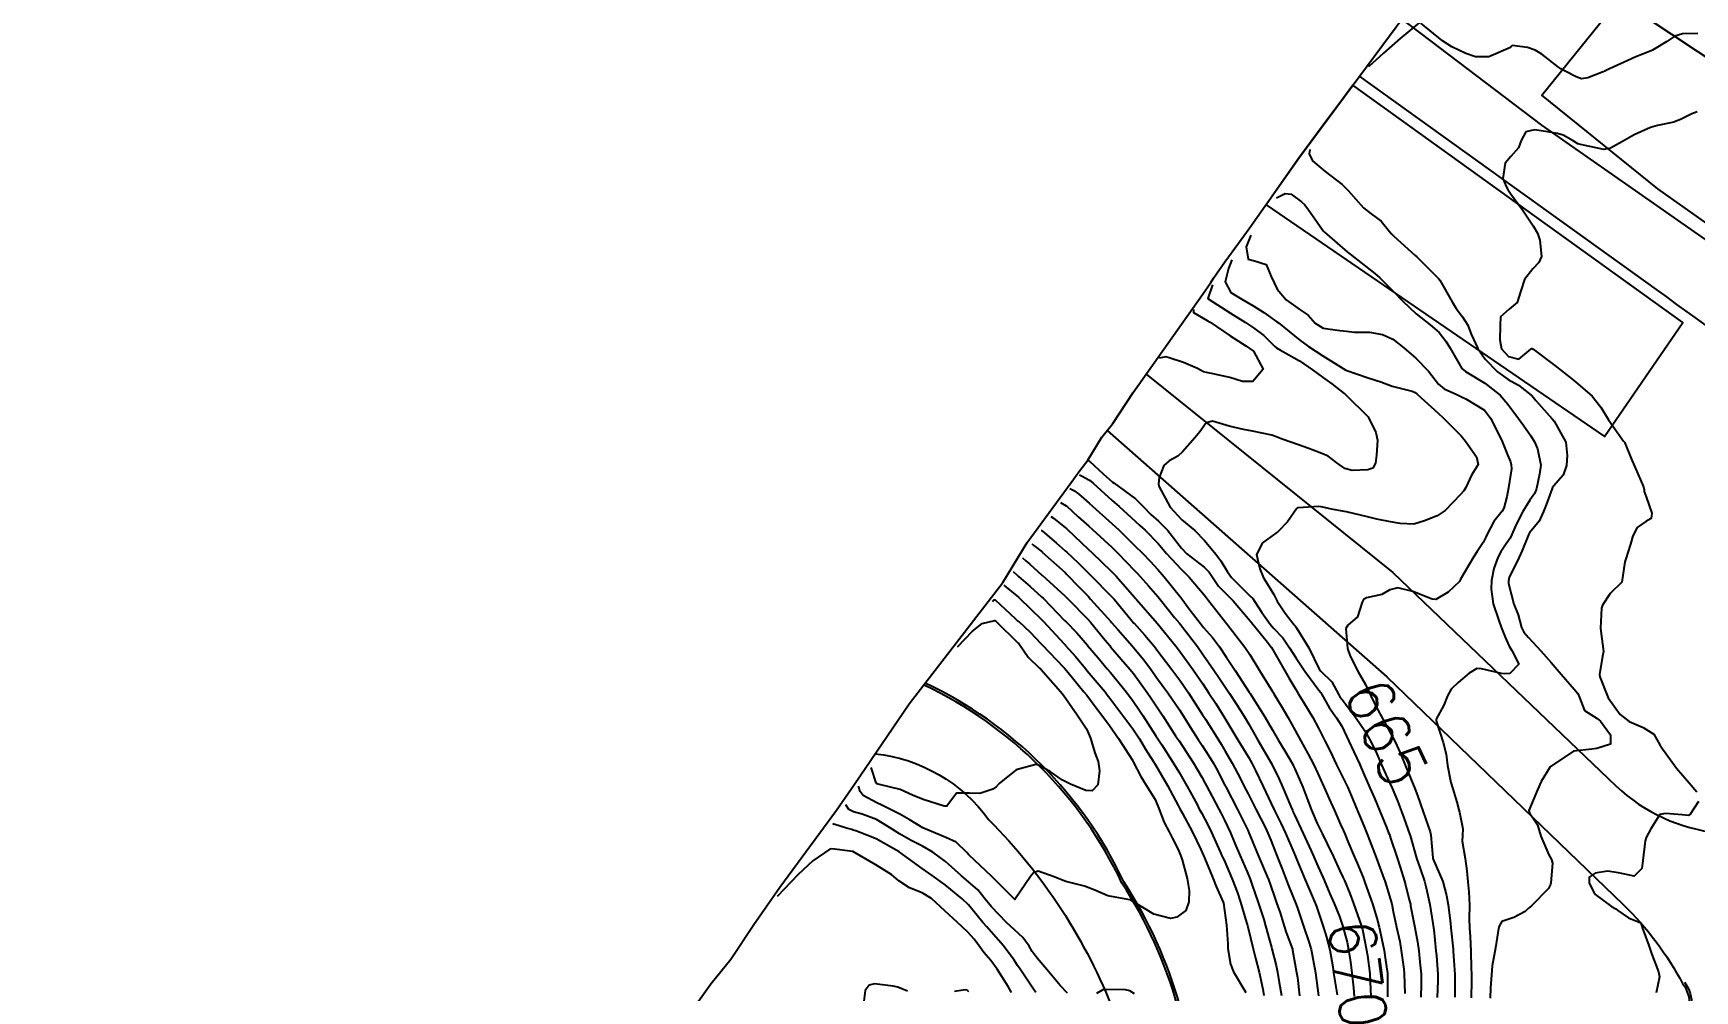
# Model space of a CAD drawing. Header units: metres. Extents: x 292545 to 299085, y 7450245 to 7463078.
# Drawn here: x 295626.1 to 295769.3, y 7459249.3 to 7459331.9 of the extents above; entities that cross this region are included whole.
import ezdxf
from ezdxf.enums import TextEntityAlignment as Align

# ---------------------------------------------------------------- set-up
doc = ezdxf.new("R2010")
doc.units = ezdxf.units.M
for name, color, linetype in [('Area', 45, 'Continuous'), ('Area Verde e Lazer', 94, 'Continuous'), ('Cotas', 45, 'Continuous'), ('Curvas de Nivel 1m', 11, 'Continuous'), ('Curvas de Nivel 5m', 15, 'Continuous'), ('Edificações', 30, 'Continuous'), ('Vias Primárias', 230, 'Continuous')]:
    doc.layers.add(name, color=color, linetype=linetype)
doc.styles.add('Style-STANDARD', font='STANDARD.shx')

msp = doc.modelspace()

# ---------------------------------------------------------------- linework, layer by layer
at = {"layer": 'Area'}
msp.add_polyline3d([(295678.02, 7459240.74, 674.31), (295684.52, 7459249.92, 674.34), (295686.27, 7459252.05, 674.36), (295688.23, 7459255.04, 674.39), (295690.48, 7459258.25, 674.57), (295695.38, 7459264.89, 676.34), (295696.92, 7459267.15, 686.13), (295701.64, 7459274.07, 700.7), (295709.7, 7459284.55, 676.47), (295711.79, 7459287.99, 673.69), (295715.58, 7459293.16, 669.59), (295716.35, 7459294.19, 668.82), (295717.03, 7459295.08, 667.67), (295718.24, 7459297.08, 667.28), (295719.18, 7459298.24, 667.21), (295720.94, 7459300.93, 667.29), (295726.91, 7459309.39, 668.21), (295727.63, 7459310.41, 672.16), (295727.86, 7459310.79, 673.55), (295728.83, 7459312.2, 671.25), (295730.02, 7459313.8, 675.45), (295730.95, 7459315.07, 676.53), (295735.27, 7459321.22, 666.43), (295744.93, 7459334.23, 663.4)], dxfattribs=at)
at = {"layer": 'Area Verde e Lazer', "elevation": 667.25}
msp.add_lwpolyline([(295768.3, 7459249.95, -0.357826), (295768.12, 7459246.21), (295757.22, 7459230.55), (295721.7, 7459179.28), (295709.04, 7459161.3), (295678.37, 7459117.31), (295658.09, 7459079.29), (295650.21, 7459060.65), (295643.82, 7459041.3), (295650.03, 7459062.99), (295654.32, 7459076.64), (295660.72, 7459091.85), (295697.44, 7459171.83), (295705.3, 7459185.68), (295718.22, 7459207.82, 0.12587), (295726.4, 7459236.47, 0.151991), (295720.14, 7459258.72, 0.173646), (295703.02, 7459275.86, 9.727857)], format="xyb", dxfattribs=at)
at = {"layer": 'Curvas de Nivel 1m', "flags": 128}
for points, elevation in [([(295745.63, 7459332.82), (295743.94, 7459331.46), (295742.51, 7459330.18), (295741.22, 7459329.01)], 663), ([(295769.62, 7459331.88), (295768.28, 7459331.86), (295767.62, 7459331.65), (295766.93, 7459331.21), (295765.85, 7459330.54), (295765.7, 7459330.44), (295765.6, 7459330.39), (295764.27, 7459329.88), (295763.59, 7459329.55), (295761.69, 7459328.69), (295761.58, 7459328.65), (295761.54, 7459328.63), (295761.45, 7459328.59), (295760.12, 7459328.06), (295759.58, 7459327.99), (295759.11, 7459328.14), (295758.17, 7459328.63), (295757.79, 7459328.85), (295757.59, 7459328.99), (295756.16, 7459330.09), (295755.6, 7459330.44), (295754.94, 7459330.67), (295753.61, 7459330.85), (295753.53, 7459330.76), (295753.46, 7459330.68), (295751.59, 7459329.86), (295750.45, 7459329.87), (295749.6, 7459330.17), (295748.41, 7459330.74), (295747.61, 7459331.25), (295745.73, 7459332.78)], 663), ([(295769.54, 7459325.12), (295769.08, 7459324.96), (295768.18, 7459324.51), (295767.53, 7459324.24), (295766.12, 7459323.94), (295765.53, 7459323.79), (295764.12, 7459323.16), (295763.52, 7459322.81), (295763.12, 7459322.57), (295762.09, 7459322), (295761.5, 7459321.89), (295759.89, 7459322.22), (295759.51, 7459322.3), (295759.26, 7459322.36), (295758.85, 7459322.62), (295757.99, 7459323.11), (295757.52, 7459323.27), (295756.32, 7459323.45), (295755.52, 7459323.57), (295754.79, 7459323.4), (295754.38, 7459322.67), (295754.16, 7459322.02), (295753.5, 7459321.29), (295752.99, 7459320.69), (295752.8, 7459319.37), (295753.08, 7459318.69), (295753.22, 7459318.44), (295753.46, 7459318.08), (295754.49, 7459316.67), (295755.42, 7459315.29), (295755.78, 7459314.66), (295756, 7459314.06), (295756.14, 7459312.65), (295755.9, 7459312.14), (295755.38, 7459311.58), (295754.66, 7459310.67), (295754.34, 7459309.69), (295754.03, 7459308.68), (295753.34, 7459308.11), (295752.59, 7459307.44), (295752.58, 7459306.7), (295752.55, 7459305.46), (295752.7, 7459304.7), (295753.29, 7459304.03), (295754.17, 7459303.8), (295755.22, 7459304.66), (295755.3, 7459304.71), (295755.43, 7459304.66), (295757.28, 7459303.26), (295758.08, 7459302.63), (295758.74, 7459302.09), (295759.26, 7459301.68), (295760.51, 7459300.6), (295761.24, 7459299.65), (295761.9, 7459298.58), (295763.2, 7459296.74), (295763.28, 7459296.65), (295763.32, 7459296.57), (295763.85, 7459295.22), (295764.14, 7459294.56), (295764.92, 7459292.78), (295764.98, 7459292.54), (295764.99, 7459292.38), (295765.15, 7459291.92), (295765.64, 7459290.53), (295765.6, 7459290.06), (295765.12, 7459289.8), (295764.39, 7459289.28), (295764, 7459288.56), (295763.81, 7459287.84), (295763.39, 7459286.57), (295763.32, 7459286.32), (295763.06, 7459284.57), (295762.04, 7459283.59), (295761.38, 7459282.59), (295761.31, 7459282.31), (295761.22, 7459280.59), (295761.26, 7459280.34), (295761.49, 7459278.58), (295761.39, 7459278.19), (295761.13, 7459276.59), (295761.16, 7459276.39), (295761.88, 7459274.58), (295762.92, 7459273.16), (295763.7, 7459272.56), (295764.91, 7459272.02), (295765.83, 7459271.46), (295766.34, 7459270.53), (295766.56, 7459270.2), (295766.89, 7459269.77), (295767.76, 7459268.51), (295768.85, 7459267.26), (295769.53, 7459266.49)], 662), ([(295736.17, 7459321.89), (295736.11, 7459321.5), (295736.4, 7459320.89), (295737.48, 7459319.98), (295738.94, 7459318.86), (295739.46, 7459318.35), (295740.79, 7459316.84), (295741.44, 7459316.32), (295742.31, 7459315.7), (295743.02, 7459314.81), (295743.2, 7459314.6), (295743.41, 7459314.41), (295745.22, 7459312.78), (295745.39, 7459312.61), (295747.27, 7459310.76), (295747.37, 7459310.62), (295748.44, 7459308.74), (295748.78, 7459308.18), (295749.33, 7459307.44), (295749.79, 7459306.73), (295750.08, 7459305.96), (295750.65, 7459304.72), (295751.29, 7459303.8), (295752.33, 7459302.7), (295753.27, 7459302.05), (295754.15, 7459301.56), (295755.25, 7459300.7), (295755.29, 7459300.66), (295755.66, 7459300.24), (295757.06, 7459298.64), (295757.22, 7459298.44), (295758.22, 7459296.63), (295758.34, 7459295.48), (295758.28, 7459294.63), (295758.01, 7459293.79), (295757.16, 7459292.85), (295757.07, 7459292.73), (295757.04, 7459292.64), (295756.54, 7459291.24), (295756.3, 7459290.65), (295755.93, 7459289.84), (295755.11, 7459288.82), (295755.02, 7459288.66), (295754.47, 7459287.3), (295754.17, 7459286.67), (295753.36, 7459284.98), (295753.28, 7459284.69), (295753.29, 7459284.45), (295753.76, 7459282.68), (295754.11, 7459281.76), (295754.42, 7459280.67), (295754.6, 7459280.26), (295755, 7459279.78), (295756.07, 7459278.65), (295756.98, 7459277.63), (295757.83, 7459276.63), (295758.95, 7459275.33), (295759.28, 7459274.95), (295759.4, 7459274.61), (295759.83, 7459273.51), (295760.92, 7459272.82), (295761.21, 7459272.59), (295762.09, 7459271.39), (295762.08, 7459270.58), (295760.89, 7459270.21), (295760.46, 7459270.17), (295758.89, 7459270), (295756.87, 7459268.64), (295756.12, 7459267.38), (295755.78, 7459266.66), (295755.04, 7459264.88), (295755.1, 7459264.67), (295755.78, 7459263.63), (295756.07, 7459262.65), (295756.78, 7459261.04), (295757, 7459260.64), (295757.07, 7459260.34), (295756.94, 7459258.64), (295756.91, 7459258.48), (295756.75, 7459258.16), (295755.26, 7459256.66), (295754.99, 7459256.41), (295754.73, 7459256.16), (295753.75, 7459255.65), (295752.71, 7459255.29), (295752.49, 7459254.91), (295752.44, 7459254.69), (295752.2, 7459253.19), (295752.11, 7459252.7), (295751.89, 7459251.47), (295751.82, 7459250.7), (295751.75, 7459249.59), (295751.7, 7459248.7)], 663), ([(295733.3, 7459317.7), (295734.05, 7459318.1), (295734.56, 7459318.02), (295735.45, 7459317.37), (295735.7, 7459317.15), (295735.9, 7459316.89), (295736.53, 7459315.98), (295737.31, 7459314.87), (295737.42, 7459314.75), (295738.28, 7459313.99), (295739.4, 7459313.04), (295739.63, 7459312.85), (295741.38, 7459311.51), (295741.76, 7459311.2), (295742.19, 7459310.82), (295743.36, 7459309.66), (295744.18, 7459308.79), (295745.33, 7459307.7), (295746.55, 7459306.77), (295747.32, 7459306.09), (295747.9, 7459305.34), (295748.26, 7459304.75), (295749.28, 7459302.99), (295749.58, 7459302.73), (295751.26, 7459301.74), (295752.57, 7459300.7), (295753.24, 7459299.92), (295754.14, 7459298.68), (295754.6, 7459298.05), (295755.21, 7459297.2), (295755.54, 7459296.66), (295755.79, 7459296.06), (295756.07, 7459294.65), (295755.95, 7459293.87), (295755.69, 7459292.65), (295755.55, 7459292.25), (295755.14, 7459291.65), (295754.52, 7459290.67), (295753.92, 7459289.48), (295753.57, 7459288.68), (295753.42, 7459288.37), (295753.1, 7459287.87), (295752.62, 7459287.17), (295752.38, 7459286.7), (295752.03, 7459285.74), (295751.82, 7459284.7), (295751.79, 7459283.96), (295751.98, 7459282.7), (295752.45, 7459281.26), (295752.67, 7459280.69), (295753, 7459279.81), (295753.36, 7459279.05), (295753.58, 7459278.68), (295754.17, 7459277.48), (295753.4, 7459276.68), (295752.96, 7459276.66), (295752.69, 7459276.69), (295750.97, 7459277.09), (295750.56, 7459277.12), (295749.9, 7459276.73), (295748.95, 7459275.9), (295748.36, 7459275.34), (295748.04, 7459274.75), (295747.73, 7459273.96), (295747.05, 7459272.76), (295747.06, 7459272.62), (295747.66, 7459270.75), (295747.92, 7459269.72), (295748.03, 7459268.75), (295748.32, 7459267.28), (295748.48, 7459266.74), (295748.83, 7459265.6), (295749.02, 7459264.93), (295749.08, 7459264.74), (295749.35, 7459263.28), (295749.32, 7459262.73), (295749.3, 7459262.22), (295749.55, 7459260.73), (295749.71, 7459259.67), (295749.79, 7459258.72), (295749.87, 7459257.85), (295749.92, 7459256.72), (295749.89, 7459255.55), (295749.93, 7459254.72), (295749.98, 7459254.01), (295750.04, 7459252.72), (295750.08, 7459251.3), (295750.11, 7459250.72), (295750.11, 7459250.18), (295750.07, 7459248.72)], 664), ([(295729.43, 7459312.36), (295729.15, 7459311.62), (295728.87, 7459310.48), (295729.35, 7459309.54), (295730.31, 7459308.96), (295731.34, 7459308.36), (295732.21, 7459307.82), (295733.32, 7459307.03), (295733.46, 7459306.92), (295735.31, 7459305.44), (295736.05, 7459304.89), (295737.29, 7459304.08), (295739.27, 7459302.85), (295741.27, 7459302.16), (295742.3, 7459301.85), (295743.26, 7459301.46), (295744.98, 7459301.05), (295745.25, 7459300.92), (295745.41, 7459300.78), (295747.23, 7459299.13), (295747.66, 7459298.75), (295748.44, 7459297.97), (295749.21, 7459297.18), (295749.59, 7459296.73), (295750.53, 7459295.38), (295750.67, 7459294.72), (295750.11, 7459293.78), (295749.62, 7459292.73), (295749.44, 7459292.44), (295749.15, 7459292.12), (295747.84, 7459290.75), (295747.13, 7459290.29), (295746.04, 7459289.85), (295745.12, 7459289.58), (295743.95, 7459289.63), (295743.12, 7459289.78), (295741.95, 7459290), (295741.13, 7459290.19), (295739.34, 7459290.64), (295739.13, 7459290.67), (295738.97, 7459290.7), (295738.04, 7459290.87), (295737.28, 7459291.02), (295737.13, 7459291.06), (295736.93, 7459291.09), (295735.13, 7459290.98), (295735.08, 7459290.96), (295735.02, 7459290.9), (295734.25, 7459289.78), (295733.41, 7459288.92), (295733.24, 7459288.79), (295733.11, 7459288.71), (295732.08, 7459287.96), (295731.57, 7459286.94), (295731.86, 7459285.72), (295732.17, 7459284.93), (295732.52, 7459284.39), (295733.05, 7459283.51), (295733.34, 7459282.92), (295734.05, 7459281.89), (295734.81, 7459280.9), (295734.9, 7459280.79), (295735.01, 7459280.62), (295736.07, 7459278.89), (295736.97, 7459277.05), (295737.11, 7459276.88), (295738.05, 7459275.96), (295738.66, 7459274.85), (295738.76, 7459274.67), (295738.94, 7459274.44), (295740.17, 7459272.84), (295740.91, 7459271.74), (295741.43, 7459270.82), (295741.93, 7459269.77), (295742.34, 7459268.82), (295742.86, 7459267.65), (295743.25, 7459266.8), (295743.73, 7459265.7), (295744.08, 7459264.79), (295744.27, 7459264.25), (295744.79, 7459262.78), (295744.8, 7459262.72), (295745.36, 7459260.77), (295745.68, 7459259.86), (295746.04, 7459258.77), (295746.19, 7459258.21), (295746.5, 7459256.76), (295746.71, 7459255.49), (295746.82, 7459254.76), (295746.84, 7459254.62), (295747.04, 7459252.76), (295747.08, 7459252.35), (295747.2, 7459250.75), (295747.21, 7459250.19), (295747.14, 7459248.75)], 666), ([(295727.78, 7459310.21), (295727.37, 7459309.04), (295727.4, 7459308.99), (295729.33, 7459307.77), (295730.61, 7459306.96), (295731.32, 7459306.51), (295732.21, 7459305.84), (295733.13, 7459304.92), (295733.3, 7459304.77), (295733.64, 7459304.58), (295735.28, 7459303.65), (295736.41, 7459302.89), (295737.27, 7459302.24), (295738.05, 7459301.66), (295739.13, 7459300.85), (295739.2, 7459300.79), (295739.25, 7459300.74), (295741.18, 7459298.83), (295741.23, 7459298.76), (295741.86, 7459297.47), (295741.99, 7459296.82), (295741.9, 7459295.53), (295741.83, 7459294.82), (295741.6, 7459294.4), (295741.17, 7459294.26), (295739.82, 7459294.2), (295739.18, 7459294.36), (295738.49, 7459294.86), (295737.76, 7459295.44), (295737.19, 7459295.67), (295735.98, 7459296.11), (295735.2, 7459296.41), (295733.77, 7459296.91), (295733.21, 7459297.13), (295732.9, 7459297.23), (295731.21, 7459297.58), (295730.44, 7459297.73), (295729.22, 7459298.03), (295727.77, 7459298.44), (295727.22, 7459298.31), (295726.67, 7459297.54), (295726.26, 7459297), (295725.19, 7459295.81), (295724.78, 7459295.43), (295724.05, 7459295.03), (295723.58, 7459294.63), (295723.17, 7459293.6), (295723.12, 7459293.04), (295723.16, 7459292.84), (295724.14, 7459291.03), (295725.12, 7459289.95), (295726.26, 7459289.01), (295727.1, 7459288.16), (295728.07, 7459286.99), (295728.5, 7459286.4), (295729.07, 7459285.45), (295729.4, 7459284.97), (295731.05, 7459283.34), (295731.24, 7459283.15), (295731.39, 7459282.94), (295732.02, 7459281.95), (295732.75, 7459280.93), (295733.01, 7459280.63), (295733.84, 7459279.76), (295734.41, 7459278.91), (295734.98, 7459278), (295735.73, 7459276.89), (295736.95, 7459275.25), (295737.11, 7459275.04), (295737.21, 7459274.88), (295737.82, 7459273.75), (295738.46, 7459272.86), (295738.91, 7459272.14), (295739.52, 7459270.84), (295739.95, 7459269.92), (295740.47, 7459268.84), (295740.6, 7459268.56), (295740.86, 7459267.94), (295741.34, 7459266.83), (295741.73, 7459265.93), (295742.21, 7459264.82), (295742.81, 7459263.36), (295742.96, 7459262.96), (295743.02, 7459262.81), (295743.12, 7459262.48), (295743.68, 7459260.8), (295743.95, 7459259.98), (295744.32, 7459258.79), (295744.41, 7459258.45), (295744.74, 7459257.17), (295744.81, 7459256.87), (295744.83, 7459256.79), (295744.85, 7459256.66), (295745.21, 7459254.78), (295745.45, 7459253.54), (295745.56, 7459252.78), (295745.66, 7459251.78), (295745.76, 7459250.77), (295745.77, 7459249.9), (295745.74, 7459248.77)], 667), ([(295726.13, 7459308.07), (295726.14, 7459307.82), (295727.32, 7459307.13), (295727.58, 7459306.99), (295729.31, 7459305.8), (295730.66, 7459304.96), (295731.3, 7459304.49), (295732.14, 7459302.94), (295731.26, 7459301.86), (295730.36, 7459301.86), (295729.27, 7459302.23), (295727.69, 7459302.56), (295727.27, 7459302.64), (295727, 7459302.72), (295726.48, 7459303), (295725.28, 7459303.52), (295724.13, 7459303.88), (295723.76, 7459303.99), (295723.18, 7459303.89)], 668), ([(295717.12, 7459295.03), (295717.18, 7459294.99), (295718.35, 7459293.92), (295719.16, 7459293.19), (295719.3, 7459293.09), (295721.14, 7459291.75), (295721.83, 7459291.06), (295722.47, 7459290.39), (295723.12, 7459289.84), (295723.93, 7459289.03), (295725.09, 7459287.51), (295725.56, 7459287.02), (295727.07, 7459285.85), (295727.5, 7459285.43), (295727.77, 7459284.99), (295728.29, 7459284.22), (295729.05, 7459283.48), (295729.57, 7459282.96), (295731.02, 7459281.22), (295731.24, 7459280.95), (295732.39, 7459279.54), (295732.86, 7459278.93), (295732.99, 7459278.73), (295734.02, 7459276.91), (295734.37, 7459276.32), (295734.95, 7459275.31), (295735.19, 7459274.9), (295735.62, 7459274.21), (295736.42, 7459272.89), (295736.91, 7459271.97), (295737.46, 7459270.87), (295737.94, 7459269.92), (295738.45, 7459268.86), (295738.86, 7459268.02), (295739.25, 7459267.25), (295739.44, 7459266.85), (295739.88, 7459265.81), (295740.28, 7459264.84), (295740.44, 7459264.45), (295740.81, 7459263.56), (295741.11, 7459262.83), (295741.31, 7459262.31), (295741.88, 7459260.82), (295742.55, 7459259.02), (295742.62, 7459258.81), (295742.75, 7459258.44), (295743.13, 7459257.19), (295743.22, 7459256.81), (295743.36, 7459256.17), (295743.65, 7459254.8), (295743.92, 7459253.57), (295744.05, 7459252.8), (295744.27, 7459251.18), (295744.3, 7459250.79), (295744.35, 7459249.08)], 668), ([(295716.3, 7459293.83), (295716.48, 7459293.74), (295717.17, 7459293.35), (295717.48, 7459293.11), (295719.14, 7459291.6), (295719.74, 7459291.08), (295721.12, 7459289.82), (295721.51, 7459289.46), (295721.97, 7459289.06), (295723.1, 7459287.9), (295723.81, 7459287.03), (295725.07, 7459285.69), (295725.76, 7459285.01), (295727.05, 7459283.48), (295727.26, 7459283.21), (295727.43, 7459282.99), (295729.01, 7459280.97), (295730.56, 7459278.95), (295730.98, 7459278.33), (295731.83, 7459276.94), (295732.94, 7459275.13), (295733.02, 7459275.01), (295733.07, 7459274.93), (295733.78, 7459273.77), (295734.28, 7459272.91), (295734.91, 7459271.78), (295735.39, 7459270.89), (295736.03, 7459269.74), (295736.48, 7459268.88), (295736.86, 7459268.06), (295737.39, 7459266.87), (295737.83, 7459265.87), (295738.28, 7459264.87), (295738.81, 7459263.68), (295739.06, 7459263.11), (295739.17, 7459262.85), (295739.44, 7459262.21), (295740.02, 7459260.84), (295740.25, 7459260.32), (295740.76, 7459259.09), (295740.86, 7459258.83), (295740.92, 7459258.66), (295741.56, 7459256.82), (295741.94, 7459255.59), (295742.14, 7459254.82), (295742.55, 7459252.95), (295742.58, 7459252.81), (295742.67, 7459252.16), (295742.86, 7459250.81), (295742.87, 7459250.59), (295742.86, 7459248.81)], 669), ([(295714.66, 7459291.43), (295715.15, 7459291.16), (295715.18, 7459291.14), (295716.21, 7459290.21), (295717.12, 7459289.39), (295717.42, 7459289.11), (295719.09, 7459287.59), (295719.61, 7459287.08), (295721.07, 7459285.55), (295721.3, 7459285.3), (295721.53, 7459285.06), (295722.25, 7459284.24), (295723.05, 7459283.32), (295723.28, 7459283.04), (295724.51, 7459281.53), (295724.94, 7459281.02), (295725.01, 7459280.92), (295726.47, 7459279.01), (295726.98, 7459278.31), (295727.89, 7459276.99), (295728.32, 7459276.34), (295728.95, 7459275.4), (295729.24, 7459274.97), (295729.85, 7459274.05), (295730.54, 7459272.95), (295730.91, 7459272.31), (295731.68, 7459270.94), (295732.87, 7459268.93), (295733.52, 7459267.58), (295733.82, 7459266.92), (295734.52, 7459265.22), (295734.66, 7459264.9), (295734.71, 7459264.79), (295734.82, 7459264.55), (295735.6, 7459262.89), (295736.28, 7459261.39), (295736.5, 7459260.88), (295736.77, 7459260.27), (295737.39, 7459258.87), (295737.9, 7459257.7), (295738.27, 7459256.86), (295738.72, 7459255.73), (295739.01, 7459254.86), (295739.37, 7459253.53), (295739.5, 7459252.85), (295739.66, 7459251.83), (295739.79, 7459250.84), (295739.92, 7459249.57), (295739.99, 7459248.84)], 671), ([(295713.84, 7459290.23), (295714.06, 7459290.09), (295715.11, 7459289.25), (295715.18, 7459289.2), (295715.24, 7459289.14), (295717.09, 7459287.38), (295717.37, 7459287.11), (295719.07, 7459285.5), (295719.46, 7459285.09), (295721.05, 7459283.28), (295721.14, 7459283.17), (295721.23, 7459283.07), (295723.01, 7459281.04), (295724.64, 7459279.02), (295724.99, 7459278.57), (295726.12, 7459277.01), (295726.95, 7459275.8), (295727.26, 7459275.31), (295727.47, 7459274.99), (295728.05, 7459274.1), (295728.75, 7459272.97), (295728.92, 7459272.7), (295729.97, 7459270.96), (295730.88, 7459269.46), (295731.17, 7459268.95), (295731.48, 7459268.33), (295732.14, 7459266.94), (295732.83, 7459265.48), (295733.1, 7459264.93), (295733.67, 7459263.77), (295734.07, 7459262.91), (295734.78, 7459261.25), (295734.93, 7459260.9), (295735.04, 7459260.62), (295735.75, 7459258.89), (295736.55, 7459257.07), (295736.63, 7459256.88), (295736.73, 7459256.6), (295737.32, 7459254.87), (295737.6, 7459253.96), (295737.88, 7459252.87), (295738.14, 7459251.39), (295738.22, 7459250.86), (295738.52, 7459248.98)], 672), ([(295712.21, 7459287.85), (295712.37, 7459287.72), (295713.08, 7459287.18), (295713.1, 7459287.16), (295715.07, 7459285.39), (295715.19, 7459285.27), (295715.32, 7459285.14), (295716.18, 7459284.25), (295717.05, 7459283.35), (295717.27, 7459283.11), (295719.01, 7459281.16), (295719.07, 7459281.09), (295719.61, 7459280.48), (295720.86, 7459279.07), (295720.99, 7459278.91), (295721.82, 7459277.9), (295722.46, 7459277.05), (295722.96, 7459276.35), (295723.92, 7459275.03), (295724.93, 7459273.55), (295725.27, 7459273.02), (295725.88, 7459272.04), (295726.54, 7459271), (295726.89, 7459270.47), (295727.47, 7459269.59), (295727.83, 7459268.99), (295728.2, 7459268.31), (295728.85, 7459267.03), (295728.89, 7459266.97), (295728.92, 7459266.9), (295729.94, 7459264.96), (295730.81, 7459263.18), (295730.91, 7459262.95), (295730.99, 7459262.76), (295731.74, 7459260.94), (295732.5, 7459259.19), (295732.6, 7459258.93), (295732.75, 7459258.52), (295733.15, 7459257.33), (295733.29, 7459256.92), (295733.6, 7459256.04), (295733.96, 7459254.91), (295734.14, 7459254.35), (295734.67, 7459252.9), (295734.68, 7459252.83), (295735.03, 7459250.9), (295735.09, 7459250.46), (295735.28, 7459248.89)], 674), ([(295713.02, 7459289.03), (295713.04, 7459289.02), (295713.11, 7459288.96), (295714.29, 7459287.95), (295715.08, 7459287.27), (295715.23, 7459287.14), (295716.19, 7459286.24), (295717.07, 7459285.36), (295717.31, 7459285.11), (295719.05, 7459283.36), (295719.29, 7459283.09), (295720.75, 7459281.34), (295720.98, 7459281.07), (295721.01, 7459281.03), (295721.95, 7459280), (295722.75, 7459279.04), (295722.86, 7459278.91), (295722.99, 7459278.74), (295724.28, 7459277.03), (295724.95, 7459276.11), (295725.71, 7459275.01), (295726.92, 7459273.13), (295726.98, 7459273.05), (295727.01, 7459273), (295727.17, 7459272.75), (295728.28, 7459270.98), (295728.51, 7459270.6), (295728.88, 7459269.99), (295729.47, 7459268.96), (295730.15, 7459267.67), (295730.51, 7459266.95), (295730.84, 7459266.32), (295731.55, 7459264.94), (295732.31, 7459263.44), (295732.54, 7459262.93), (295732.79, 7459262.31), (295733.34, 7459260.92), (295733.75, 7459259.91), (295734.14, 7459258.91), (295734.3, 7459258.46), (295734.74, 7459257.4), (295734.94, 7459256.9), (295735.07, 7459256.55), (295735.63, 7459254.89), (295736.1, 7459253.47), (295736.27, 7459252.88), (295736.66, 7459250.88), (295736.9, 7459248.88)], 673), ([(295710.59, 7459285.48), (295710.99, 7459285.12), (295711.06, 7459285.06), (295712.07, 7459284.19), (295713.04, 7459283.31), (295713.2, 7459283.16), (295715.01, 7459281.27), (295715.15, 7459281.14), (295716.07, 7459280.19), (295716.99, 7459279.13), (295717.01, 7459279.11), (295717.91, 7459278.04), (295718.71, 7459277.09), (295718.97, 7459276.78), (295720.36, 7459275.08), (295720.94, 7459274.31), (295721.44, 7459273.57), (295721.78, 7459273.06), (295722.9, 7459271.3), (295723.07, 7459271.04), (295723.4, 7459270.53), (295724.37, 7459269.03), (295724.86, 7459268.22), (295725.57, 7459267.01), (295726.44, 7459265.39), (295726.64, 7459265), (295726.82, 7459264.67), (295727.4, 7459263.58), (295727.69, 7459262.99), (295728.45, 7459261.3), (295728.59, 7459260.97), (295728.65, 7459260.85), (295728.77, 7459260.6), (295729.48, 7459258.96), (295729.92, 7459257.78), (295730.18, 7459256.96), (295730.71, 7459255.2), (295730.78, 7459254.95), (295730.81, 7459254.84), (295731.28, 7459252.94), (295731.48, 7459252.13), (295731.79, 7459250.94), (295732.12, 7459249.45), (295732.21, 7459248.93)], 676), ([(295709.78, 7459284.3), (295709.98, 7459284.13), (295711.04, 7459283.26), (295711.08, 7459283.23), (295711.13, 7459283.19), (295713.02, 7459281.37), (295713.22, 7459281.16), (295714.99, 7459279.24), (295715.04, 7459279.19), (295715.09, 7459279.14), (295715.99, 7459278.13), (295716.82, 7459277.12), (295716.97, 7459276.93), (295718.51, 7459275.1), (295718.71, 7459274.86), (295718.94, 7459274.56), (295720.06, 7459273.08), (295720.91, 7459271.93), (295721.47, 7459271.06), (295722, 7459270.17), (295722.72, 7459269.04), (295722.78, 7459268.95), (295722.87, 7459268.8), (295723.9, 7459267.03), (295724.83, 7459265.3), (295724.97, 7459265.02), (295725.16, 7459264.68), (295726.05, 7459263.01), (295726.78, 7459261.52), (295727.01, 7459261), (295727.53, 7459259.75), (295727.83, 7459258.98), (295728.08, 7459258.32), (295728.7, 7459256.97), (295728.73, 7459256.87), (295728.97, 7459254.97), (295729.09, 7459253.37), (295729.11, 7459252.97), (295729.32, 7459251.62), (295729.58, 7459250.97), (295730.64, 7459249.17)], 677), ([(295708.8, 7459282.9), (295708.9, 7459283), (295708.96, 7459283.05), (295709.04, 7459283.04), (295710.78, 7459281.43), (295711.01, 7459281.21), (295711.04, 7459281.19), (295712.07, 7459280.24), (295712.99, 7459279.27), (295713.1, 7459279.16), (295714.97, 7459277.2), (295715, 7459277.17), (295715.03, 7459277.14), (295715.33, 7459276.78), (295716.69, 7459275.12), (295716.94, 7459274.81), (295717.67, 7459273.85), (295718.24, 7459273.1), (295718.91, 7459272.19), (295719.68, 7459271.08), (295720.87, 7459269.21), (295720.93, 7459269.12), (295720.95, 7459269.07), (295721.61, 7459267.8), (295722.07, 7459267.05), (295722.83, 7459265.81), (295723.16, 7459265.04), (295723.62, 7459263.85), (295724.05, 7459263.03), (295724.3, 7459262.53), (295724.78, 7459261.58), (295725.03, 7459261.02), (295725.17, 7459260.61), (295725.6, 7459259.01), (295725.77, 7459257.98), (295725.75, 7459257.01), (295725.48, 7459256.26), (295724.71, 7459255.66), (295724.17, 7459255.57), (295722.72, 7459255.92), (295720.83, 7459257.07), (295720.73, 7459257.13), (295720.64, 7459257.16), (295718.74, 7459257.5), (295717.63, 7459257.99), (295716.75, 7459258.35), (295715.14, 7459258.75), (295714.75, 7459258.88), (295714.13, 7459259.15), (295712.76, 7459259.65), (295712.38, 7459259.54), (295712.1, 7459259.17), (295710.73, 7459257.19), (295708.75, 7459259.19), (295706.78, 7459261.04), (295706.6, 7459261.24), (295705.68, 7459262.13), (295704.8, 7459262.54), (295703.01, 7459263.28), (295702.8, 7459263.39), (295701.63, 7459264.11), (295700.82, 7459264.57), (295699.28, 7459265.33), (295698.83, 7459265.53), (295697.66, 7459266.17), (295697.42, 7459266.51), (295697.26, 7459266.97)], 678), ([(295705.79, 7459278.99), (295707.08, 7459280.34), (295707.91, 7459281.01), (295709.01, 7459281.25), (295709.09, 7459281.21), (295710.99, 7459279.34), (295711.07, 7459279.27), (295711.13, 7459279.19), (295711.89, 7459278.09), (295712.87, 7459277.16), (295712.97, 7459277.07), (295714.68, 7459275.14), (295714.94, 7459274.81), (295716.11, 7459273.13), (295716.91, 7459271.93), (295717.25, 7459271.11), (295717.62, 7459269.85), (295717.91, 7459269.1), (295718.04, 7459268.28), (295717.89, 7459267.1), (295717.4, 7459266.56), (295716.85, 7459266.61), (295715.55, 7459267.13), (295714.86, 7459267.5), (295713.81, 7459268.2), (295712.87, 7459268.76), (295712.55, 7459268.85), (295710.86, 7459268.39), (295709.4, 7459267.2), (295709.13, 7459266.92), (295708.85, 7459266.71), (295707.72, 7459266.34), (295706.84, 7459266.36), (295705.72, 7459266.36), (295704.89, 7459265.26), (295704.82, 7459265.24), (295704.66, 7459265.26), (295702.83, 7459265.81), (295701.93, 7459266.2), (295700.84, 7459266.67), (295699.06, 7459267.12), (295698.85, 7459267.18), (295698.78, 7459267.26), (295698.41, 7459268.42), (295698.35, 7459268.58)], 679), ([(295715.29, 7459249.13), (295714.64, 7459249.77), (295713.5, 7459251.15), (295712.67, 7459252.14), (295712.24, 7459252.72), (295711.98, 7459253.17), (295711.44, 7459253.93), (295710.7, 7459254.58), (295710.01, 7459255.2), (295708.72, 7459256.56), (295708.19, 7459257.22), (295707.54, 7459258.02), (295706.75, 7459258.73), (295706.14, 7459259.25), (295704.77, 7459260.47), (295703.67, 7459261.27), (295702.79, 7459261.79), (295701.8, 7459262.3), (295700.8, 7459262.85), (295700.08, 7459263.32), (295698.81, 7459264.09), (295697.59, 7459264.57), (295696.82, 7459264.76), (295696.42, 7459264.96), (295696.16, 7459265.37)], 677), ([(295769.67, 7459265.66), (295768.92, 7459264.5), (295768.86, 7459264.46), (295768.82, 7459264.45), (295768.25, 7459264.51), (295766.82, 7459264.6), (295766.33, 7459264.53), (295765.55, 7459263.28), (295765.17, 7459262.54), (295765.07, 7459262.27), (295764.87, 7459260.55), (295764.77, 7459259.86), (295764.11, 7459259.2), (295762.76, 7459259.49), (295761.82, 7459259.64), (295760.76, 7459259.48), (295760.24, 7459259.13), (295760.23, 7459258.61), (295760.74, 7459257.67), (295762.18, 7459256.58), (295762.53, 7459256.38), (295762.72, 7459256.25), (295763.64, 7459255.63), (295764.71, 7459255.18), (295764.85, 7459254.69), (295764.89, 7459254.55), (295765.38, 7459253.23), (295765.62, 7459252.54), (295766.22, 7459250.97), (295766.3, 7459250.53), (295766.03, 7459249.14)], 662), ([(295712.55, 7459249.17), (295712.36, 7459249.45), (295711.19, 7459251.18), (295710.98, 7459251.5), (295710.67, 7459251.96), (295709.76, 7459253.2), (295708.69, 7459254.4), (295708.31, 7459254.83), (295707.99, 7459255.22), (295706.73, 7459256.73), (295706.2, 7459257.25), (295704.74, 7459258.46), (295703.62, 7459259.27), (295702.76, 7459259.87), (295700.78, 7459261.31), (295698.79, 7459262.42), (295697.04, 7459263.11), (295696.8, 7459263.19), (295696.68, 7459263.23), (295696.24, 7459263.36), (295695.13, 7459263.7), (295695.06, 7459263.76)], 676), ([(295701.5, 7459249.3), (295700.64, 7459249.64), (295700.24, 7459249.71), (295698.64, 7459249.92), (295698.17, 7459249.81), (295697.83, 7459249.34), (295697.71, 7459248.43)], 674), ([(295706.77, 7459249.24), (295706.63, 7459249.37), (295706.46, 7459249.42), (295705.53, 7459249.25)], 674), ([(295721.04, 7459249.07), (295720.64, 7459249.33), (295720.29, 7459249.42), (295718.64, 7459249.44), (295718.33, 7459249.4), (295717.79, 7459249.1)], 677)]:
    msp.add_lwpolyline(points, dxfattribs=dict(at, elevation=elevation))
at = {"layer": 'Curvas de Nivel 5m', "flags": 128}
for points, elevation in [([(295731.07, 7459314.5), (295731.02, 7459314.36), (295730.67, 7459313.49), (295730.86, 7459312.43), (295731.39, 7459312.28), (295732.4, 7459311.96), (295732.82, 7459310.93), (295733.36, 7459309.84), (295734.14, 7459308.91), (295735.33, 7459308.05), (295736.03, 7459307.59), (295736.62, 7459306.89), (295737.32, 7459306.46), (295738.74, 7459306.28), (295739.32, 7459306.21), (295740.02, 7459306.14), (295741.32, 7459306.14), (295742.42, 7459305.92), (295743.31, 7459305.53), (295744.26, 7459304.79), (295745.29, 7459303.88), (295746.39, 7459302.77), (295747.26, 7459301.64), (295747.74, 7459301.23), (295748.85, 7459300.74), (295749.25, 7459300.55), (295749.61, 7459300.37), (295751.23, 7459299.4), (295751.74, 7459298.7), (295752.32, 7459297.59), (295752.75, 7459296.69), (295753.19, 7459295.56), (295753.45, 7459294.95), (295753.53, 7459294.68), (295753.54, 7459294.33), (295753.3, 7459292.69), (295753.15, 7459291.92), (295752.88, 7459290.95), (295752.73, 7459290.69), (295752.04, 7459289.79), (295751.46, 7459288.71), (295751.35, 7459288.46), (295751.1, 7459287.98), (295750.59, 7459287.22), (295750.26, 7459286.72), (295749.16, 7459284.83), (295749.11, 7459284.74), (295749.1, 7459284.7), (295749.06, 7459284.63), (295748.1, 7459283.69), (295747.04, 7459283.06), (295746.71, 7459283.09), (295745.05, 7459283.75), (295743.76, 7459284.09), (295743.05, 7459283.9), (295742.36, 7459283.5), (295741.05, 7459283.21), (295740.8, 7459283.08), (295740.69, 7459282.83), (295740.27, 7459281.59), (295739.43, 7459280.85), (295739.28, 7459280.58), (295739.42, 7459278.85), (295739.65, 7459278.17), (295740.34, 7459276.84), (295740.95, 7459275.74), (295741.4, 7459274.83), (295741.83, 7459273.92), (295742.42, 7459272.82), (295742.91, 7459271.92), (295743.51, 7459270.8), (295743.95, 7459269.86), (295744.37, 7459268.79), (295744.86, 7459267.61), (295745.22, 7459266.78), (295745.44, 7459266.17), (295745.94, 7459264.77), (295746.54, 7459263.03), (295746.6, 7459262.76), (295746.76, 7459260.78), (295746.76, 7459260.76), (295746.77, 7459260.73), (295747.64, 7459258.75), (295747.96, 7459257.53), (295748.08, 7459256.75), (295748.28, 7459255.17), (295748.33, 7459254.74), (295748.52, 7459252.91), (295748.53, 7459252.74), (295748.65, 7459250.74), (295748.66, 7459248.77)], 665), ([(295715.48, 7459292.63), (295715.81, 7459292.46), (295716.22, 7459292.19), (295717.14, 7459291.38), (295717.43, 7459291.11), (295719.12, 7459289.61), (295719.69, 7459289.08), (295721.09, 7459287.71), (295721.74, 7459287.06), (295722.4, 7459286.38), (295723.07, 7459285.66), (295723.62, 7459285.03), (295725.05, 7459283.24), (295725.21, 7459283.02), (295725.75, 7459282.3), (295726.73, 7459281), (295727.01, 7459280.66), (295727.79, 7459279.78), (295728.38, 7459278.98), (295728.98, 7459278.07), (295729.72, 7459276.96), (295730.94, 7459275.07), (295731.02, 7459274.95), (295731.17, 7459274.72), (295732.29, 7459272.94), (295732.91, 7459271.87), (295733.46, 7459270.92), (295734.01, 7459270.03), (295734.66, 7459268.9), (295734.73, 7459268.76), (295734.87, 7459268.46), (295735.55, 7459266.89), (295735.98, 7459265.74), (295736.3, 7459264.89), (295736.81, 7459263.76), (295737.24, 7459262.88), (295737.66, 7459262), (295738.2, 7459260.87), (295738.76, 7459259.67), (295739.02, 7459259.12), (295739.14, 7459258.85), (295739.61, 7459257.71), (295739.94, 7459256.84), (295740.63, 7459254.91), (295740.65, 7459254.83), (295740.66, 7459254.79), (295740.7, 7459254.61), (295741.05, 7459252.83), (295741.13, 7459252.37), (295741.33, 7459250.82), (295741.38, 7459250.09), (295741.41, 7459248.82)], 670), ([(295711.4, 7459286.66), (295711.69, 7459286.41), (295712.03, 7459286.13), (295713.06, 7459285.18), (295713.09, 7459285.16), (295715.05, 7459283.39), (295715.17, 7459283.27), (295715.3, 7459283.14), (295717.02, 7459281.37), (295717.25, 7459281.11), (295718.53, 7459279.56), (295718.92, 7459279.09), (295718.95, 7459279.05), (295718.99, 7459279), (295720.65, 7459277.07), (295720.97, 7459276.68), (295722.14, 7459275.05), (295722.47, 7459274.58), (295722.93, 7459273.9), (295723.5, 7459273.03), (295724.6, 7459271.32), (295724.79, 7459271.02), (295724.89, 7459270.87), (295726.1, 7459269.01), (295726.86, 7459267.74), (295727.12, 7459267.26), (295727.26, 7459266.99), (295727.76, 7459266.07), (295728.33, 7459264.98), (295728.5, 7459264.66), (295728.81, 7459264.04), (295729.32, 7459262.96), (295729.71, 7459262.04), (295730.16, 7459260.96), (295730.76, 7459259.57), (295731.02, 7459258.95), (295731.18, 7459258.51), (295731.71, 7459256.94), (295732.19, 7459255.46), (295732.35, 7459254.93), (295732.69, 7459253.68), (295732.86, 7459253.1), (295732.9, 7459252.93), (295733.26, 7459251.51), (295733.37, 7459250.92), (295733.52, 7459250.05), (295733.72, 7459248.91)], 675), ([(295710.45, 7459249.19), (295710.15, 7459249.69), (295709.21, 7459251.2), (295708.67, 7459251.93), (295708.08, 7459252.63), (295707.64, 7459253.23), (295707.22, 7459253.77), (295706.69, 7459254.37), (295705.77, 7459255.25), (295704.72, 7459256.19), (295703.55, 7459257.27), (295702.74, 7459257.76), (295701.65, 7459258.2), (295700.75, 7459258.82), (295700.13, 7459259.32), (295698.77, 7459260.18), (295696.78, 7459261.35), (295694.97, 7459261.56), (295694.78, 7459261.53), (295693.34, 7459260.53), (295692.05, 7459259.36), (295690.26, 7459257.47)], 675)]:
    msp.add_lwpolyline(points, dxfattribs=dict(at, elevation=elevation))
at = {"layer": 'Edificações'}
msp.add_lwpolyline([(295853.41, 7459366.13), (295824.11, 7459325.12), (295817.83, 7459329.35), (295815.66, 7459326.12), (295818.57, 7459324.16), (295811.42, 7459313.76), (295811.91, 7459313.17), (295809.83, 7459310.6), (295811.06, 7459309.61), (295808.6, 7459306.55), (295807.18, 7459307.7), (295805.05, 7459305.07), (295802.22, 7459307.07), (295800.67, 7459304.38), (295804.31, 7459301.63), (295800.01, 7459295.53), (295796.09, 7459297.3), (295766.16, 7459318.5), (295756.15, 7459326.56), (295762.83, 7459334.85), (295787.42, 7459318.51), (295794.33, 7459327.38), (295790.88, 7459332.64)], dxfattribs=at)
at = {"layer": 'Edificações', "elevation": 673.17}
msp.add_lwpolyline([(295732.39, 7459317.11), (295761.57, 7459297.13), (295768.31, 7459306.96), (295739.88, 7459327.43), (295739.88, 7459327.43), (295739, 7459326.24), (295737.8, 7459324.63), (295735.27, 7459321.22), (295733.11, 7459318.14)], close=True, dxfattribs=at)
at = {"layer": 'Vias Primárias'}
msp.add_lwpolyline([(295744.1, 7459333.11), (295756.14, 7459323.98), (295794.84, 7459296.92, 0.351799), (295805.98, 7459296.22), (295821.49, 7459315.88, -0.015681), (295845.38, 7459344, 0.012794), (295865.72, 7459367.67, 0.253965), (295869.8, 7459379.77, 0.223836), (295860.5, 7459388.93, -0.027439), (295836, 7459401.47, 0.070755), (295828.37, 7459403.36, 0.143968), (295818.09, 7459400.11), (295792.95, 7459384.7)], format="xyb", dxfattribs=at)
for points, elevation in [([(295722.06, 7459302.51), (295743.32, 7459285.39), (295762.55, 7459267.01, 0.342034), (295780.71, 7459265.12, 0.022469), (295795.64, 7459283.45, 0.396882), (295794.71, 7459290.07, -0.016488), (295766.06, 7459309.81), (295740.46, 7459328.21)], 667.46), ([(295718.71, 7459297.66), (295742.79, 7459276.4), (295763.18, 7459256.76, -0.079486), (295768.3, 7459249.95, 1.321191)], 667.25), ([(295768.46, 7459250.07, -0.356673), (295768.28, 7459246.09), (295757.38, 7459230.44), (295721.86, 7459179.16), (295709.21, 7459161.18), (295678.54, 7459117.2), (295658.27, 7459079.2), (295650.4, 7459060.57), (295640.89, 7459031.8), (295649.84, 7459063.05), (295654.14, 7459076.71), (295660.54, 7459091.93), (295697.26, 7459171.92), (295705.12, 7459185.78), (295718.05, 7459207.92, 0.12587), (295726.2, 7459236.48, 0.15208), (295719.97, 7459258.62, 0.173743), (295702.93, 7459275.68, 0.173743)], 667.25), ([(295698.71, 7459269.77, -0.211701), (295708.49, 7459264.08, -0.105169), (295719.28, 7459247.46, -0.097178), (295718.07, 7459224.39, -0.059228), (295702.82, 7459192.99, 0.025153), (295680.68, 7459152.26, 0.010012), (295658.55, 7459103.27, 0.015837), (295641.17, 7459051.77, 0.026248), (295631.33, 7459001.3, 0.017837), (295629.04, 7458974.93, -0.022306), (295630.02, 7459029.31, -0.025565), (295630.35, 7459093.06, -0.011811), (295629.99, 7459124.4, 0.054579), (295626.13, 7459149.52, 3.124352)], 691.65)]:
    msp.add_lwpolyline(points, format="xyb", dxfattribs=dict(at, elevation=elevation))

# ---------------------------------------------------------------- texts
at = {"layer": 'Cotas', "style": 'Style-STANDARD'}
for s, rotation, p in [('665', 294.6448, (295742.75, 7459271.61, 665)), ('670', 277.7616, (295740.3, 7459250.79, 670))]:
    msp.add_text(s, height=4, rotation=rotation, dxfattribs=at).set_placement(p, align=Align.MIDDLE_CENTER)

doc.saveas('drawing.dxf')
